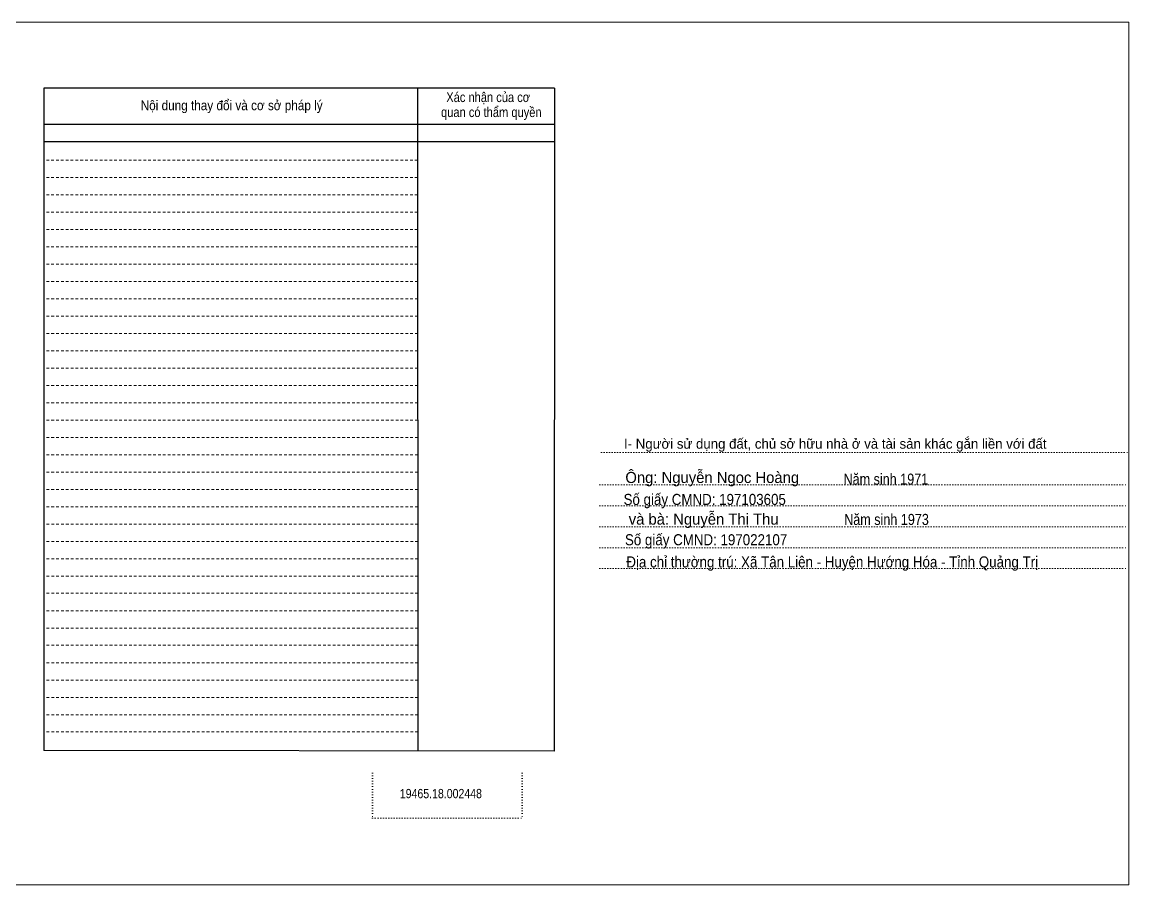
# Model space of a CAD drawing. Header units: metres. Extents: x 547898 to 549050, y 1838589 to 1839130.
# Drawn here: x 548251.8 to 548621.5, y 1838841.1 to 1839129.1 of the extents above; entities that cross this region are included whole.
import ezdxf
from ezdxf.enums import TextEntityAlignment as Align

# ---------------------------------------------------------------- set-up
doc = ezdxf.new("R2010")
doc.units = ezdxf.units.M
doc.header["$LTSCALE"] = 0.6
doc.linetypes.add('DOTTED', pattern=[1.5, 0.3, -1.2])
doc.linetypes.add('SHORT_DASHED', pattern=[2.7, 1.5, -1.2])
for name, color, linetype, lineweight in [('1', 7, 'Continuous', 13), ('18', 7, 'Continuous', 25), ('2', 7, 'Continuous', 13), ('28', 7, 'Continuous', 25)]:
    doc.layers.add(name, color=color, linetype=linetype, lineweight=lineweight)

msp = doc.modelspace()

# ---------------------------------------------------------------- linework, layer by layer
at = {"layer": '1', "linetype": 'DOTTED'}
for p, q in [((548445.36, 1838985.43), (548621.48, 1838985.43)), ((548444.8, 1838974.63), (548620.88, 1838974.63)), ((548444.8, 1838967.63), (548620.88, 1838967.63)), ((548444.8, 1838960.63), (548620.88, 1838960.63)), ((548444.8, 1838953.63), (548620.88, 1838953.63)), ((548444.8, 1838946.63), (548620.88, 1838946.63)), ((548368.92, 1838878.35), (548368.92, 1838863.35)), ((548418.88, 1838878.35), (548418.88, 1838863.35)), ((548368.92, 1838863.35), (548418.88, 1838863.35))]:
    msp.add_line(p, q, dxfattribs=at)
at = {"layer": '1'}
for points in [[(548211.12, 1838841.07), (548621.52, 1838841.07), (548621.52, 1839129.07), (548211.12, 1839129.07)], [(548211.12, 1839129.07), (548621.52, 1839129.07), (548621.52, 1838841.07), (548211.12, 1838841.07)], [(548211.12, 1838841.07), (548621.52, 1838841.07), (548621.52, 1839129.07), (548211.12, 1839129.07)]]:
    msp.add_lwpolyline(points, close=True, dxfattribs=at)
at = {"layer": '2', "lineweight": 25}
for p, q in [((548429.64, 1839106.99), (548259.12, 1839106.99)), ((548259.12, 1839106.99), (548259.12, 1838885.95)), ((548383.96, 1839106.99), (548384.04, 1838885.79)), ((548429.64, 1839094.91), (548259.32, 1839094.91)), ((548429.64, 1839089.15), (548259.32, 1839089.15))]:
    msp.add_line(p, q, dxfattribs=at)
at = {"layer": '2', "linetype": 'SHORT_DASHED'}
for p, q in [((548383.96, 1839082.99), (548259.08, 1839082.99)), ((548383.96, 1839077.23), (548259.08, 1839077.23)), ((548383.96, 1839077.23), (548259.12, 1839077.23)), ((548383.96, 1839071.43), (548259.12, 1839071.43)), ((548383.96, 1839065.63), (548259.12, 1839065.63)), ((548383.96, 1839059.87), (548259.12, 1839059.87)), ((548383.96, 1839054.07), (548259.12, 1839054.07)), ((548383.96, 1839048.31), (548259.12, 1839048.31)), ((548384, 1839042.51), (548259.12, 1839042.51)), ((548384, 1839036.71), (548259.12, 1839036.71)), ((548384, 1839030.95), (548259.12, 1839030.95)), ((548384, 1839025.15), (548259.12, 1839025.15)), ((548384, 1839019.35), (548259.12, 1839019.35)), ((548384, 1839013.59), (548259.12, 1839013.59)), ((548384, 1839007.79), (548259.12, 1839007.79)), ((548384, 1839002.03), (548259.12, 1839002.03)), ((548384, 1838996.23), (548259.12, 1838996.23)), ((548384, 1838990.43), (548259.12, 1838990.43)), ((548384, 1838984.67), (548259.12, 1838984.67)), ((548384, 1838978.87), (548259.12, 1838978.87)), ((548384, 1838973.07), (548259.12, 1838973.07)), ((548384, 1838967.31), (548259.12, 1838967.31)), ((548384.04, 1838961.51), (548259.12, 1838961.51)), ((548384.04, 1838955.71), (548259.12, 1838955.71)), ((548384.04, 1838949.95), (548259.12, 1838949.95)), ((548384.04, 1838944.15), (548259.12, 1838944.15)), ((548384.04, 1838938.39), (548259.12, 1838938.39)), ((548384.04, 1838932.59), (548259.12, 1838932.59)), ((548384.04, 1838926.79), (548259.12, 1838926.79)), ((548384.04, 1838921.03), (548259.12, 1838921.03)), ((548384.04, 1838915.23), (548259.12, 1838915.23)), ((548384.04, 1838909.43), (548259.12, 1838909.43)), ((548384.04, 1838903.67), (548259.12, 1838903.67)), ((548384.04, 1838897.87), (548259.12, 1838897.87)), ((548384.04, 1838892.11), (548259.12, 1838892.11))]:
    msp.add_line(p, q, dxfattribs=at)
at = {"layer": '2', "lineweight": 25}
msp.add_lwpolyline([(548429.64, 1839106.99), (548429.56, 1838885.71), (548259.12, 1838885.95)], dxfattribs=at)

# ---------------------------------------------------------------- texts
at = {"layer": '18', "width": 0.85}
msp.add_text('19465.18.002448', height=3.1, dxfattribs=at).set_placement((548391.72, 1838869.99), align=Align.CENTER)
at = {"layer": '2'}
for s, width, p in [('Nội dung thay đổi và cơ sở pháp lý', 0.9, (548321.84, 1839099.67)), ('Nội dung thay đổi và cơ sở pháp lý', 0.9, (548321.84, 1839099.67)), ('Xác nhận của cơ', 0.85, (548407.51, 1839102.39)), ('Xác nhận của cơ', 0.85, (548407.51, 1839102.39)), (' quan có thẩm quyền', 0.85, (548408.05, 1839097.39)), (' quan có thẩm quyền', 0.85, (548408.05, 1839097.39))]:
    msp.add_text(s, height=3.261, dxfattribs=dict(at, width=width)).set_placement(p, align=Align.CENTER)
at = {"layer": '28'}
for s, height, p in [('I- Người sử dụng đất, chủ sở hữu nhà ở và tài sản khác gắn liền với đất', 3.306, (548523.45, 1838986.67)), ('Ông: Nguyễn Ngọc Hoàng', 3.7, (548482.36, 1838975.22)), ('và bà: Nguyễn Thị Thu', 3.7, (548479.495, 1838961.31))]:
    msp.add_text(s, height=height, dxfattribs=at).set_placement(p, align=Align.CENTER)
for s, width, p in [('Năm sinh 1971', 0.85, (548540.355, 1838974.67)), ('Số giấy CMND: 197103605', 0.9, (548479.85, 1838967.89)), ('Năm sinh 1973', 0.85, (548540.57, 1838961.21)), ('Số giấy CMND: 197022107', 0.9, (548480.305, 1838954.43)), ('Địa chỉ thường trú: Xã Tân Liên - Huyện Hướng Hóa - Tỉnh Quảng Trị', 0.9, (548522.43, 1838947.03))]:
    msp.add_text(s, height=3.7, dxfattribs=dict(at, width=width)).set_placement(p, align=Align.CENTER)

doc.saveas('drawing.dxf')
